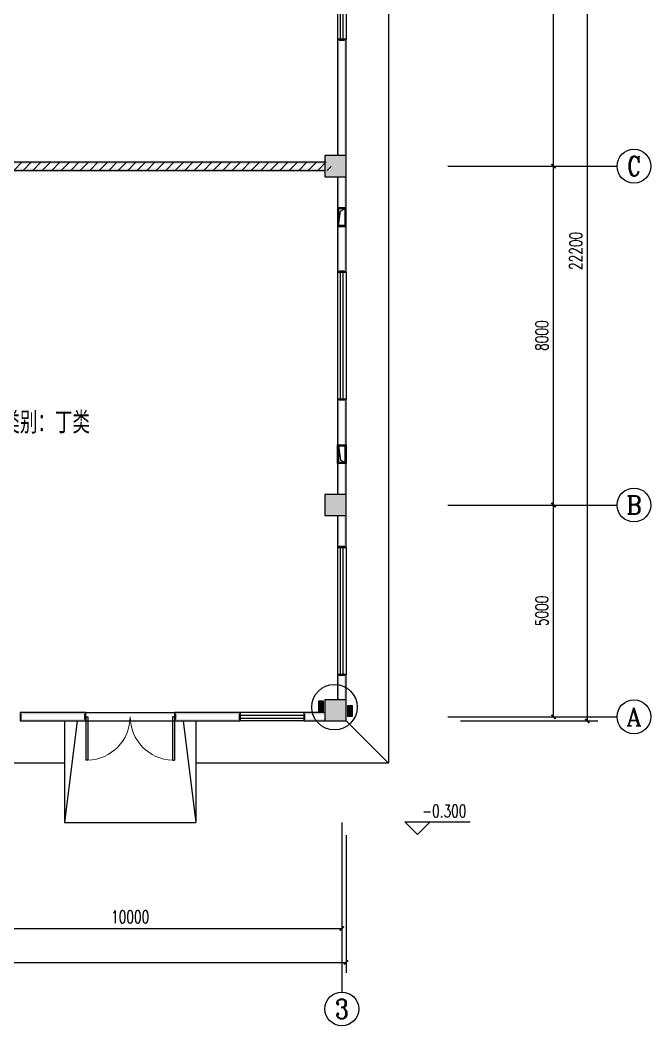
# Model space of a CAD drawing. Extents: x 5211311 to 5622788, y -441754 to -251897.
# Drawn here: x 5447145 to 5462045, y -405633 to -381883 of the extents above; entities that cross this region are included whole.
import ezdxf
from ezdxf.enums import TextEntityAlignment as Align

# ---------------------------------------------------------------- set-up
doc = ezdxf.new("R2010")
doc.units = 0
doc.header["$LTSCALE"] = 1000
doc.header["$MEASUREMENT"] = 0
doc.layers.get('0').update_dxf_attribs({"linetype": 'CONTINUOUS'})
doc.layers.get('Defpoints').update_dxf_attribs({"linetype": 'CONTINUOUS'})
for name, color, linetype in [('AXIS_TEXT', 7, 'CONTINUOUS'), ('PUB_HATCH', 8, 'CONTINUOUS'), ('SIG_TEXT', 7, 'CONTINUOUS'), ('建筑底图', 251, 'CONTINUOUS')]:
    doc.layers.add(name, color=color, linetype=linetype)
doc.styles.add('_HZTXT', font='txt.shx', dxfattribs={"width": 0.8, "bigfont": 'HZTXT.shx'})
doc.styles.add('_TCH_AXIS', font='COMPLEX', dxfattribs={"bigfont": 'GBCBIG'})
doc.styles.add('_TCH_DIM', font='SIMPLEX', dxfattribs={"bigfont": 'GBCBIG'})
doc.styles.add('_TCH_DIM_T3', font='SIMPLEX', dxfattribs={"width": 0.705882, "bigfont": 'GBCBIG'})
doc.styles.add('COMPLEX', font='COMPLEX')
doc.dimstyles.new('_TCH_ARCH&&100', dxfattribs={"dimtxt": 297.5, "dimasz": 100, "dimexe": 250, "dimexo": 300, "dimgap": 126.25, "dimtad": 1, "dimdec": 0, "dimzin": 0, "dimdsep": 46, "dimtxsty": '_TCH_DIM_T3', "dimblk": 'ARCHTICK', "dimcen": 0.09, "dimclrt": 7, "dimazin": 2, "dimtfac": 1, "dimtdec": 0, "dimtix": 1, "dimtmove": 2, "dimatfit": 3, "dimfxl": 0, "dimtolj": 1, "dimtzin": 0, "dimarcsym": 0})

# ---------------------------------------------------------------- blocks, each defined once
blk = doc.blocks.new('$TCHSYS$WIN2D')
for p, q in [((-0.5, 0.5), (0.5, 0.5)), ((-0.5, 0.5), (-0.5, -0.5)), ((0.5, 0.5), (0.5, -0.5)), ((0.5, 0.1667), (-0.5, 0.1667)), ((0.5, -0.1667), (-0.5, -0.1667)), ((-0.5, -0.5), (0.5, -0.5))]:
    blk.add_line(p, q)
blk = doc.blocks.new('$DorLib2D$00000002')
for p, q in [((-0.5, 0), (-0.5, 0.4875)), ((-0.475, 0.4875), (-0.5, 0.4875)), ((-0.475, 0), (-0.475, 0.4875)), ((0.475, 0), (0.475, 0.4875)), ((0.475, 0.4875), (0.5, 0.4875)), ((0.5, 0), (0.5, 0.4875)), ((-0.5, 0), (-0.475, 0)), ((0.5, 0), (0.475, 0))]:
    blk.add_line(p, q)
at = {"lineweight": 13}
for centre, start, end in [((-0.4875, 0), 0, 88.53072), ((0.4875, 0), 91.46928, 180)]:
    blk.add_arc(centre, 0.4875, start, end, dxfattribs=at)
blk = doc.blocks.new('_FZH')
blk.add_lwpolyline([(-0.5, -0.5), (0.5, -0.5), (0.5, 0.5), (-0.5, 0.5)], close=True)
at = {"layer": 'PUB_HATCH'}
blk.add_solid([(-0.5, -0.5), (0.5, -0.5), (-0.5, 0.5), (0.5, 0.5)], dxfattribs=at)
blk = doc.blocks.new('_ArchTick')
at = {"color": 0, "linetype": 'ByBlock', "const_width": 0.4}
blk.add_lwpolyline([(-0.5, -0.5), (0.5, 0.5)], dxfattribs=at)
blk = doc.blocks.new('*D52')
at = {"layer": 'Defpoints', "color": 0, "transparency": 16777216}
for p in [(5457245, -393333), (5459745, -393333), (5457245, -398333)]:
    blk.add_point(p, dxfattribs=at)
at = {"layer": '建筑底图', "color": 0, "lineweight": -2, "transparency": 16777216}
for p, q in [((5457545, -393333), (5459995, -393333)), ((5459745, -398333), (5459745, -393333)), ((5457545, -398333), (5459995, -398333))]:
    blk.add_line(p, q, dxfattribs=at)
at = {"layer": '建筑底图', "color": 0, "lineweight": -2, "transparency": 16777216, "xscale": 100, "yscale": 100, "zscale": 100}
for p, rotation in [((5459745, -393333), 90), ((5459745, -398333), 270)]:
    blk.add_blockref('_ArchTick', p, dxfattribs=dict(at, rotation=rotation))
at = {"layer": '建筑底图', "color": 7, "transparency": 16777216, "insert": (5459470, -395833), "char_height": 297.5, "attachment_point": 5, "rotation": 90, "style": '_TCH_DIM_T3'}
blk.add_mtext('\\A1;5000', dxfattribs=at)
blk = doc.blocks.new('*D53')
at = {"layer": 'Defpoints', "color": 0, "transparency": 16777216}
for p in [(5457245, -385333), (5459745, -385333), (5457245, -393333)]:
    blk.add_point(p, dxfattribs=at)
at = {"layer": '建筑底图', "color": 0, "lineweight": -2, "transparency": 16777216}
for p, q in [((5457545, -385333), (5459995, -385333)), ((5459745, -393333), (5459745, -385333)), ((5457545, -393333), (5459995, -393333))]:
    blk.add_line(p, q, dxfattribs=at)
at = {"layer": '建筑底图', "color": 0, "lineweight": -2, "transparency": 16777216, "xscale": 100, "yscale": 100, "zscale": 100}
for p, rotation in [((5459745, -385333), 90), ((5459745, -393333), 270)]:
    blk.add_blockref('_ArchTick', p, dxfattribs=dict(at, rotation=rotation))
at = {"layer": '建筑底图', "color": 7, "transparency": 16777216, "insert": (5459470, -389333), "char_height": 297.5, "attachment_point": 5, "rotation": 90, "style": '_TCH_DIM_T3'}
blk.add_mtext('\\A1;8000', dxfattribs=at)
blk = doc.blocks.new('*D54')
at = {"layer": 'Defpoints', "color": 0, "transparency": 16777216}
for p in [(5457245, -376333), (5459745, -376333), (5457245, -385333)]:
    blk.add_point(p, dxfattribs=at)
at = {"layer": '建筑底图', "color": 0, "lineweight": -2, "transparency": 16777216}
for p, q in [((5457545, -376333), (5459995, -376333)), ((5459745, -385333), (5459745, -376333)), ((5457545, -385333), (5459995, -385333))]:
    blk.add_line(p, q, dxfattribs=at)
at = {"layer": '建筑底图', "color": 0, "lineweight": -2, "transparency": 16777216, "xscale": 100, "yscale": 100, "zscale": 100}
for p, rotation in [((5459745, -376333), 90), ((5459745, -385333), 270)]:
    blk.add_blockref('_ArchTick', p, dxfattribs=dict(at, rotation=rotation))
at = {"layer": '建筑底图', "color": 7, "transparency": 16777216, "insert": (5459470, -380833), "char_height": 297.5, "attachment_point": 5, "rotation": 90, "style": '_TCH_DIM_T3'}
blk.add_mtext('\\A1;9000', dxfattribs=at)
blk = doc.blocks.new('*D55')
at = {"layer": 'Defpoints', "color": 0, "transparency": 16777216}
for p in [(5457245, -376233), (5460545, -376233), (5457245, -398433)]:
    blk.add_point(p, dxfattribs=at)
at = {"layer": '建筑底图', "color": 0, "lineweight": -2, "transparency": 16777216}
for p, q in [((5457545, -376233), (5460795, -376233)), ((5460545, -398433), (5460545, -376233)), ((5457545, -398433), (5460795, -398433))]:
    blk.add_line(p, q, dxfattribs=at)
at = {"layer": '建筑底图', "color": 0, "lineweight": -2, "transparency": 16777216, "xscale": 100, "yscale": 100, "zscale": 100}
for p, rotation in [((5460545, -376233), 90), ((5460545, -398433), 270)]:
    blk.add_blockref('_ArchTick', p, dxfattribs=dict(at, rotation=rotation))
at = {"layer": '建筑底图', "color": 7, "transparency": 16777216, "insert": (5460270, -387333), "char_height": 297.5, "attachment_point": 5, "rotation": 90, "style": '_TCH_DIM_T3'}
blk.add_mtext('\\A1;22200', dxfattribs=at)
blk = doc.blocks.new('_AXISO')
blk.add_circle((0, 0), 0.5)
at = {"layer": 'AXIS_TEXT', "style": 'COMPLEX', "width": 1.041667}
blk.add_attdef('A', text='', height=0.56, dxfattribs=at).set_placement((-0.25, -0.28), (0.25, -0.28), align=Align.FIT)
blk = doc.blocks.new('*D66')
at = {"layer": 'Defpoints', "color": 0, "transparency": 16777216}
for p in [(5444745, -400833), (5454745, -400833), (5454745, -403333)]:
    blk.add_point(p, dxfattribs=at)
at = {"layer": '建筑底图', "color": 0, "lineweight": -2, "transparency": 16777216}
for p, q in [((5444745, -401133), (5444745, -403583)), ((5454745, -401133), (5454745, -403583)), ((5444745, -403333), (5454745, -403333))]:
    blk.add_line(p, q, dxfattribs=at)
at = {"layer": '建筑底图', "color": 0, "lineweight": -2, "transparency": 16777216, "xscale": 100, "yscale": 100, "zscale": 100, "rotation": 180}
blk.add_blockref('_ArchTick', (5444745, -403333), dxfattribs=at)
at = {"layer": '建筑底图', "color": 0, "lineweight": -2, "transparency": 16777216, "xscale": 100, "yscale": 100, "zscale": 100}
blk.add_blockref('_ArchTick', (5454745, -403333), dxfattribs=at)
at = {"layer": '建筑底图', "color": 7, "transparency": 16777216, "insert": (5449745, -403058), "char_height": 297.5, "attachment_point": 5, "style": '_TCH_DIM_T3'}
blk.add_mtext('\\A1;10000', dxfattribs=at)
blk = doc.blocks.new('*D67')
at = {"layer": 'Defpoints', "color": 0, "transparency": 16777216}
for p in [(5436645, -400833), (5454845, -400833), (5454845, -404133)]:
    blk.add_point(p, dxfattribs=at)
at = {"layer": '建筑底图', "color": 0, "lineweight": -2, "transparency": 16777216}
for p, q in [((5436645, -401133), (5436645, -404383)), ((5454845, -401133), (5454845, -404383)), ((5436645, -404133), (5454845, -404133))]:
    blk.add_line(p, q, dxfattribs=at)
at = {"layer": '建筑底图', "color": 0, "lineweight": -2, "transparency": 16777216, "xscale": 100, "yscale": 100, "zscale": 100, "rotation": 180}
blk.add_blockref('_ArchTick', (5436645, -404133), dxfattribs=at)
at = {"layer": '建筑底图', "color": 0, "lineweight": -2, "transparency": 16777216, "xscale": 100, "yscale": 100, "zscale": 100}
blk.add_blockref('_ArchTick', (5454845, -404133), dxfattribs=at)
at = {"layer": '建筑底图', "color": 7, "transparency": 16777216, "insert": (5445745, -403858), "char_height": 297.5, "attachment_point": 5, "style": '_TCH_DIM_T3'}
blk.add_mtext('\\A1;18200', dxfattribs=at)

msp = doc.modelspace()

# ---------------------------------------------------------------- hatches: boundary and pattern name
at = {"layer": 'SIG_TEXT'}
h = msp.add_hatch(dxfattribs=at)
h.set_pattern_fill('ANSI31', color=256, scale=10, angle=90, style=0)
h.set_pattern_definition([(135, (4858465.377, -4735778.022), (-11.22532015, -11.22532015), [])])
h.paths.add_polyline_path([(5454199.3, -398217), (5454199.3, -397959.5), (5454303.9, -397959.5), (5454303.9, -398217)])
h = msp.add_hatch(dxfattribs=at)
h.set_pattern_fill('ANSI31', color=256, scale=10, angle=90, style=0)
h.set_pattern_definition([(135, (4859150.339, -4735889), (-11.22532015, -11.22532015), [])])
h.paths.add_polyline_path([(5454884.2, -398328), (5454884.2, -398070.5), (5454988.9, -398070.5), (5454988.9, -398328)])
at = {"layer": '建筑底图'}
for points in [[(5454844.8, -382333), (5454644.8, -382333), (5454684.8, -382373), (5454804.8, -382373)], [(5454644.8, -385083), (5454684.8, -385083), (5454684.8, -382373), (5454644.8, -382333)], [(5454804.8, -385083), (5454844.8, -385083), (5454844.8, -382333), (5454804.8, -382373)], [(5454844.8, -385083), (5454344.8, -385083), (5454384.8, -385123), (5454804.8, -385123)], [(5454344.8, -385083), (5454344.8, -385583), (5454384.8, -385543), (5454384.8, -385123)], [(5454844.8, -385583), (5454844.8, -385083), (5454804.8, -385123), (5454804.8, -385543)], [(5454344.8, -385273), (5454344.8, -385233), (5444994.8, -385233), (5444994.8, -385273)], [(5454344.8, -385433), (5454344.8, -385393), (5444994.8, -385393), (5444994.8, -385433)], [(5454344.8, -385583), (5454844.8, -385583), (5454804.8, -385543), (5454384.8, -385543)], [(5454684.8, -385583), (5454644.8, -385583), (5454644.8, -387833), (5454684.8, -387793)], [(5454844.8, -385583), (5454804.8, -385583), (5454804.8, -387793), (5454844.8, -387833)], [(5454644.8, -387833), (5454844.8, -387833), (5454804.8, -387793), (5454684.8, -387793)], [(5454844.8, -390833), (5454644.8, -390833), (5454684.8, -390873), (5454804.8, -390873)], [(5454644.8, -393083), (5454684.8, -393083), (5454684.8, -390873), (5454644.8, -390833)], [(5454804.8, -393083), (5454844.8, -393083), (5454844.8, -390833), (5454804.8, -390873)], [(5454844.8, -393083), (5454344.8, -393083), (5454384.8, -393123), (5454804.8, -393123)], [(5454344.8, -393083), (5454344.8, -393583), (5454384.8, -393543), (5454384.8, -393123)], [(5454844.8, -393583), (5454844.8, -393083), (5454804.8, -393123), (5454804.8, -393543)], [(5454344.8, -393583), (5454844.8, -393583), (5454804.8, -393543), (5454384.8, -393543)], [(5454684.8, -393583), (5454644.8, -393583), (5454644.8, -394333), (5454684.8, -394293)], [(5454844.8, -393583), (5454804.8, -393583), (5454804.8, -394293), (5454844.8, -394333)], [(5454644.8, -394333), (5454844.8, -394333), (5454804.8, -394293), (5454684.8, -394293)], [(5454844.8, -397333), (5454644.8, -397333), (5454684.8, -397373), (5454804.8, -397373)], [(5454644.8, -397933), (5454684.8, -397933), (5454684.8, -397373), (5454644.8, -397333)], [(5454804.8, -397933), (5454844.8, -397933), (5454844.8, -397333), (5454804.8, -397373)], [(5454844.8, -397933), (5454344.8, -397933), (5454384.8, -397973), (5454804.8, -397973)], [(5454344.8, -397933), (5454344.8, -398433), (5454384.8, -398393), (5454384.8, -397973)], [(5454844.8, -398433), (5454844.8, -397933), (5454804.8, -397973), (5454804.8, -398393)], [(5448694.8, -398233), (5447144.8, -398233), (5447184.8, -398273), (5448654.8, -398273)], [(5447144.8, -398233), (5447144.8, -398433), (5447184.8, -398393), (5447184.8, -398273)], [(5448694.8, -398433), (5448694.8, -398233), (5448654.8, -398273), (5448654.8, -398393)], [(5452344.8, -398233), (5450794.8, -398233), (5450834.8, -398273), (5452304.8, -398273)], [(5450794.8, -398233), (5450794.8, -398433), (5450834.8, -398393), (5450834.8, -398273)], [(5452344.8, -398433), (5452344.8, -398233), (5452304.8, -398273), (5452304.8, -398393)], [(5454344.8, -398273), (5454344.8, -398233), (5453844.8, -398233), (5453884.8, -398273)], [(5453844.8, -398233), (5453844.8, -398433), (5453884.8, -398393), (5453884.8, -398273)], [(5447144.8, -398433), (5448694.8, -398433), (5448654.8, -398393), (5447184.8, -398393)], [(5450794.8, -398433), (5452344.8, -398433), (5452304.8, -398393), (5450834.8, -398393)], [(5454344.8, -398433), (5454344.8, -398393), (5453884.8, -398393), (5453844.8, -398433)], [(5454344.8, -398433), (5454844.8, -398433), (5454804.8, -398393), (5454384.8, -398393)]]:
    msp.add_hatch(color=256, dxfattribs=at).paths.add_polyline_path(points)
h = msp.add_hatch(dxfattribs=at)
h.set_pattern_fill('ANSI31', color=256, scale=100)
h.set_pattern_definition([(45, (-5310222.02, 232866.74), (-112.2532015, 112.2532015), [])])
h.paths.add_polyline_path([(5444494.8, -385233), (5436994.8, -385233), (5436994.8, -385433), (5444494.8, -385433)])
h.paths.add_polyline_path([(5444994.8, -385433), (5454494.8, -385433), (5454494.8, -385233), (5444994.8, -385233)], flags=16)

# ---------------------------------------------------------------- linework, layer by layer
at = {"layer": 'SIG_TEXT', "ltscale": 5}
for points in [[(5454199.3, -398217), (5454199.3, -397959.5), (5454303.9, -397959.5), (5454303.9, -398217)], [(5454884.2, -398328), (5454884.2, -398070.5), (5454988.9, -398070.5), (5454988.9, -398328)]]:
    msp.add_lwpolyline(points, close=True, dxfattribs=at)
msp.add_circle((5454569.9, -398107.2), 536.8, dxfattribs=at)
at = {"layer": '建筑底图'}
for p, q in [((5454844.8, -382333), (5454644.8, -382333)), ((5454644.8, -382333), (5454644.8, -385083)), ((5454844.8, -385083), (5454844.8, -382333)), ((5444994.8, -385233), (5454344.8, -385233)), ((5444994.8, -385433), (5454344.8, -385433)), ((5457244.8, -385333), (5461244.8, -385333)), ((5454644.8, -385583), (5454644.8, -387833)), ((5454844.8, -387833), (5454844.8, -385583)), ((5454644.8, -387833), (5454844.8, -387833)), ((5454844.8, -390833), (5454644.8, -390833)), ((5454644.8, -390833), (5454644.8, -393083)), ((5454844.8, -393083), (5454844.8, -390833)), ((5457244.8, -393333), (5461244.8, -393333)), ((5454644.8, -393583), (5454644.8, -394333)), ((5454844.8, -394333), (5454844.8, -393583)), ((5454644.8, -394333), (5454844.8, -394333)), ((5454844.8, -397333), (5454644.8, -397333)), ((5454644.8, -397333), (5454644.8, -397933)), ((5454844.8, -397933), (5454844.8, -397333)), ((5448694.8, -398233), (5447144.8, -398233)), ((5447144.8, -398233), (5447144.8, -398433)), ((5448694.8, -398233), (5450794.8, -398233)), ((5448694.8, -398433), (5448694.8, -398233)), ((5452344.8, -398233), (5450794.8, -398233)), ((5450794.8, -398233), (5450794.8, -398433)), ((5452344.8, -398433), (5452344.8, -398233)), ((5454344.8, -398233), (5453844.8, -398233)), ((5453844.8, -398233), (5453844.8, -398433)), ((5447144.8, -398433), (5448694.8, -398433)), ((5448494.8, -398433), (5448194.8, -400833)), ((5448194.8, -398433), (5448194.8, -400833)), ((5448694.8, -398433), (5450794.8, -398433)), ((5450794.8, -398433), (5452344.8, -398433)), ((5450994.8, -398433), (5451294.8, -400833)), ((5451294.8, -398433), (5451294.8, -400833)), ((5453844.8, -398433), (5454344.8, -398433)), ((5454844.8, -398433), (5455844.8, -399433)), ((5457244.8, -398333), (5461244.8, -398333)), ((5448194.8, -400833), (5451294.8, -400833)), ((5454744.8, -400833), (5454744.8, -404833)), ((5456533, -401112.7), (5456233, -400812.7)), ((5456233, -400812.7), (5457773.2, -400812.7)), ((5456533, -401112.7), (5456833, -400812.7))]:
    msp.add_line(p, q, dxfattribs=at)
for points in [[(5435644.8, -379283), (5435644.8, -375233), (5455844.8, -375233), (5455844.8, -399433), (5451294.8, -399433)], [(5454844.8, -386753), (5454844.8, -386313), (5454644.8, -386313), (5454644.8, -386753), (5454844.8, -386753)], [(5454664.8, -386733), (5454711.3, -386394.9), (5454824.8, -386333)], [(5454844.8, -391913), (5454844.8, -392353), (5454644.8, -392353), (5454644.8, -391913), (5454844.8, -391913)], [(5454664.8, -391933), (5454711.3, -392271.1), (5454824.8, -392333)], [(5448194.8, -399433), (5442294.8, -399433)]]:
    msp.add_lwpolyline(points, dxfattribs=at)
at = {"layer": '建筑底图', "const_width": 40}
for points in [[(5454824.8, -386733), (5454824.8, -386333), (5454664.8, -386333), (5454664.8, -386733)], [(5454824.8, -391933), (5454824.8, -392333), (5454664.8, -392333), (5454664.8, -391933)]]:
    msp.add_lwpolyline(points, close=True, dxfattribs=at)

# ---------------------------------------------------------------- block references
at = {"layer": '建筑底图', "xscale": 3000, "yscale": -200, "zscale": 3000}
for p, rotation in [((5454744.8, -380833), 269.9999999999763), ((5454744.8, -389333), 269.9999999999733), ((5454744.8, -395833), 269.9999999999786)]:
    msp.add_blockref('$TCHSYS$WIN2D', p, dxfattribs=dict(at, rotation=rotation))
at = {"layer": '建筑底图'}
ref = msp.add_blockref('_AXISO', (5461644.8, -385333), dxfattribs=dict(at, xscale=800, yscale=800, zscale=800))
ref.add_attrib('A', 'C', dxfattribs={"layer": 'AXIS_TEXT', "color": 0, "height": 455.7, "style": '_TCH_AXIS'}).set_placement((5461482.1, -385560.8), (5461807.6, -385560.8), align=Align.FIT)
for name, p, xscale, yscale, zscale in [('_FZH', (5454594.8, -385333), 500, 500, 500), ('_FZH', (5454594.8, -393333), 500, 500, 500), ('_FZH', (5454594.8, -398183), 500, 500, 500), ('$TCHSYS$WIN2D', (5453094.8, -398333), -1500, 200, -1500), ('$DorLib2D$00000002', (5449744.8, -398333), -2100, -2100, -2100)]:
    msp.add_blockref(name, p, dxfattribs=dict(at, xscale=xscale, yscale=yscale, zscale=zscale))
ref = msp.add_blockref('_AXISO', (5461644.8, -393333), dxfattribs=dict(at, xscale=800, yscale=800, zscale=800))
ref.add_attrib('A', 'B', dxfattribs={"layer": 'AXIS_TEXT', "color": 0, "height": 435.3, "style": '_TCH_AXIS'}).set_placement((5461468.7, -393550.6), (5461821, -393550.6), align=Align.FIT)
ref = msp.add_blockref('_AXISO', (5461644.8, -398333), dxfattribs=dict(at, xscale=800, yscale=800, zscale=800))
ref.add_attrib('A', 'A', dxfattribs={"layer": 'AXIS_TEXT', "color": 0, "height": 425.2, "style": '_TCH_AXIS'}).set_placement((5461462.6, -398545.6), (5461827.1, -398545.6), align=Align.FIT)
ref = msp.add_blockref('_AXISO', (5454744.8, -405233), dxfattribs=dict(at, xscale=800, yscale=800, zscale=800))
ref.add_attrib('A', '3', dxfattribs={"layer": 'AXIS_TEXT', "color": 0, "height": 465.9, "style": '_TCH_AXIS'}).set_placement((5454589.5, -405466), (5454900.2, -405466), align=Align.FIT)

# ---------------------------------------------------------------- texts
for s, height, style, width, p in [('生产的火灾危险性类别：丁类', 517.241, '_HZTXT', 0.8, (5443415.6, -391645.2)), ('-0.300', 297.5, '_TCH_DIM', 0.705882, (5456643.2, -400707.7))]:
    msp.add_text(s, height=height, dxfattribs=dict(at, style=style, width=width)).set_placement(p)

# ---------------------------------------------------------------- dimensions: what is measured, and where the dimension line sits
for p1, p2, distance, picture, middle in [((5457244.8, -398433), (5457244.8, -376233), -3300, '*D55', (5460269.8, -387333)), ((5457244.8, -385333), (5457244.8, -376333), -2500, '*D54', (5459469.8, -380833)), ((5457244.8, -393333), (5457244.8, -385333), -2500, '*D53', (5459469.8, -389333)), ((5457244.8, -398333), (5457244.8, -393333), -2500, '*D52', (5459469.8, -395833)), ((5436644.8, -400833), (5454844.8, -400833), -3300, '*D67', (5445744.8, -403858)), ((5444744.8, -400833), (5454744.8, -400833), -2500, '*D66', (5449744.8, -403058))]:
    dim = msp.add_aligned_dim(p1=p1, p2=p2, distance=distance, dimstyle='_TCH_ARCH&&100', dxfattribs=at)
    dim.commit()
    dim.dimension.update_dxf_attribs({"geometry": picture, "text_midpoint": middle})

doc.saveas('drawing.dxf')
